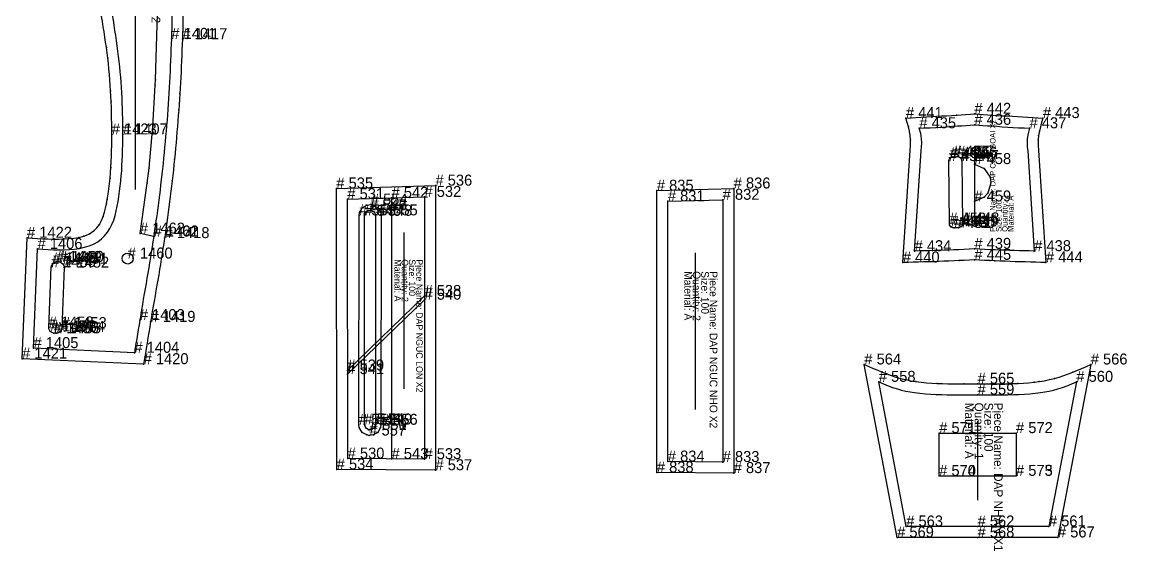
# Model space of a CAD drawing. Header units: metres. Extents: x 0 to 14781, y -73 to 3955.
# Drawn here: x 423 to 1430, y 1429 to 1910 of the extents above; entities that cross this region are included whole.
import ezdxf

# ---------------------------------------------------------------- set-up
doc = ezdxf.new("R2010")
doc.units = ezdxf.units.M

# ---------------------------------------------------------------- blocks, each defined once
blk = doc.blocks.new('14')
at = {"layer": '1'}
blk.add_lwpolyline([(1225.7, 1691.5), (1232.4, 1793.6), (1232.7, 1798.4), (1232.8, 1803.2), (1232.4, 1807.2), (1231.7, 1811.1), (1230.8, 1815.1), (1229.7, 1819), (1228.5, 1823), (1233.2, 1823.2), (1237.8, 1823.5), (1242.4, 1823.8), (1247.1, 1824), (1251.7, 1824.3), (1256.3, 1824.6), (1261, 1824.9), (1265.6, 1825.1), (1270.2, 1825.4), (1274.9, 1825.8), (1278.9, 1826), (1282.9, 1826.3), (1286.9, 1826.6), (1290.9, 1826.9), (1294.9, 1826.6), (1298.9, 1826.3), (1303, 1826), (1307, 1825.8), (1311.6, 1825.4), (1316.2, 1825.1), (1320.9, 1824.9), (1325.5, 1824.6), (1330.1, 1824.3), (1334.8, 1824), (1339.4, 1823.8), (1344, 1823.5), (1348.7, 1823.2), (1353.3, 1823), (1352.1, 1819), (1351, 1815.1), (1350.1, 1811.1), (1349.4, 1807.2), (1349.1, 1803.2), (1349.1, 1798.4), (1349.4, 1793.6), (1356.1, 1691.5), (1351.4, 1691.6), (1346.8, 1691.7), (1342.1, 1691.8), (1337.4, 1692), (1332.8, 1692.1), (1328.1, 1692.2), (1323.4, 1692.4), (1318.8, 1692.6), (1314.1, 1692.7), (1309.4, 1692.9), (1304.8, 1693.2), (1300.2, 1693.4), (1295.5, 1693.7), (1290.9, 1693.9), (1286.3, 1693.7), (1281.7, 1693.4), (1277.1, 1693.2), (1272.4, 1692.9), (1267.7, 1692.7), (1263.1, 1692.6), (1258.4, 1692.4), (1253.7, 1692.2), (1249.1, 1692.1), (1244.4, 1692), (1239.7, 1691.8), (1235.1, 1691.7), (1230.4, 1691.6)], close=True, dxfattribs=at)
at = {"layer": '14'}
blk.add_lwpolyline([(1236.4, 1701.8), (1242.4, 1793.1), (1242.7, 1796.7), (1242.9, 1800.4), (1242.8, 1804), (1242, 1808.9), (1240.7, 1813.7), (1245.7, 1814), (1250.7, 1814.2), (1255.6, 1814.5), (1260.6, 1814.8), (1265.6, 1815.1), (1270.5, 1815.5), (1275.5, 1815.8), (1279.4, 1816), (1283.2, 1816.3), (1287.1, 1816.6), (1290.9, 1816.9), (1294.8, 1816.6), (1298.6, 1816.3), (1302.5, 1816), (1306.3, 1815.8), (1311.3, 1815.5), (1316.3, 1815.1), (1321.2, 1814.8), (1326.2, 1814.5), (1331.2, 1814.2), (1336.1, 1814), (1341.1, 1813.7), (1339.8, 1808.9), (1339, 1804), (1338.9, 1800.4), (1339.1, 1796.7), (1339.5, 1793.1), (1345.4, 1701.8), (1340.9, 1702), (1336.5, 1702.1), (1332, 1702.2), (1327.5, 1702.3), (1323.1, 1702.4), (1318.6, 1702.6), (1314.1, 1702.8), (1309.7, 1702.9), (1305.2, 1703.1), (1300.4, 1703.4), (1295.7, 1703.7), (1290.9, 1703.9), (1286.2, 1703.7), (1281.4, 1703.4), (1276.6, 1703.1), (1272.2, 1702.9), (1267.7, 1702.8), (1263.2, 1702.6), (1258.8, 1702.4), (1254.3, 1702.3), (1249.8, 1702.2), (1245.4, 1702.1), (1240.9, 1702)], close=True, dxfattribs=at)
at = {"layer": '2'}
for p in [(1228.5, 1823), (1290.9, 1826.9), (1353.3, 1823), (1240.7, 1813.7), (1290.9, 1816.9), (1341.1, 1813.7), (1267.5, 1783.8), (1268.6, 1786.5), (1271.3, 1787.8), (1275.3, 1788), (1278.2, 1786.9), (1279.5, 1784), (1290.9, 1781.1), (1290.9, 1747.1), (1268.1, 1726.9), (1269.3, 1724), (1272.3, 1722.9), (1276.3, 1723.1), (1279, 1724.3), (1280.1, 1727.1), (1236.4, 1701.8), (1290.9, 1703.9), (1345.4, 1701.8), (1225.7, 1691.5), (1290.9, 1693.9), (1356.1, 1691.5)]:
    blk.add_point(p, dxfattribs=at)
at = {"layer": '3'}
for p in [(1274.9, 1825.8), (1307, 1825.8), (1230.8, 1815.1), (1232.8, 1803.2), (1349.1, 1803.2), (1349.4, 1807.2), (1350.1, 1811.1), (1276.4, 1787.9), (1278.2, 1786.9), (1279.3, 1785.1), (1299.9, 1777.2), (1305.2, 1769.1), (1306, 1764.1), (1303.1, 1754.6), (1299.9, 1751.1), (1277.1, 1693.2), (1304.8, 1693.2), (1309.4, 1692.9)]:
    blk.add_point(p, dxfattribs=at)
at = {"layer": '4'}
for p in [(1290.9, 1826.9, 6), (1290.9, 1816.9, 6), (1290.9, 1703.9, 6), (1290.9, 1693.9, 6)]:
    blk.add_point(p, dxfattribs=at)
at = {"layer": '7'}
blk.add_line((1290.9, 1794.3), (1290.9, 1726.5), dxfattribs=at)
at = {"layer": '8'}
blk.add_lwpolyline([(1275.3, 1788), (1276.4, 1787.9), (1278.2, 1786.9), (1279.3, 1785.1), (1279.5, 1784), (1280.1, 1727.1), (1280, 1726.1), (1279, 1724.3), (1277.3, 1723.3), (1276.3, 1723.1), (1272.3, 1722.9), (1271.2, 1723), (1269.3, 1724), (1268.2, 1725.8), (1268.1, 1726.9), (1267.5, 1783.8), (1267.6, 1784.8), (1268.6, 1786.5), (1270.3, 1787.6), (1271.3, 1787.8)], close=True, dxfattribs=at)
blk.add_lwpolyline([(1290.9, 1781.1), (1299.9, 1777.2), (1305.2, 1769.1), (1306, 1764.1), (1303.1, 1754.6), (1299.9, 1751.1), (1290.9, 1747.1)], dxfattribs=at)
at = {"layer": '1'}
for s, p in [('Piece Name: DAP CO NGOAI X2', (1310.1, 1719.4)), ('Size: 100', (1315.6, 1719.4)), ('Quantity: 2', (1321.1, 1719.4)), ('Material: A', (1326.6, 1719.4))]:
    blk.add_text(s, height=5, rotation=90, dxfattribs=at).set_placement(p)
at = {"layer": '2'}
for s, p in [('# 441', (1228.5, 1823)), ('# 442', (1290.9, 1826.9)), ('# 443', (1353.3, 1823)), ('# 435', (1240.7, 1813.7)), ('# 436', (1290.9, 1816.9)), ('# 437', (1341.1, 1813.7)), ('# 454', (1267.5, 1783.8)), ('# 455', (1268.6, 1786.5)), ('# 456', (1271.3, 1787.8)), ('# 457', (1275.3, 1788)), ('# 446', (1278.2, 1786.9)), ('# 447', (1279.5, 1784)), ('# 458', (1290.9, 1781.1)), ('# 459', (1290.9, 1747.1)), ('# 453', (1268.1, 1726.9)), ('# 452', (1269.3, 1724)), ('# 451', (1272.3, 1722.9)), ('# 450', (1276.3, 1723.1)), ('# 449', (1279, 1724.3)), ('# 448', (1280.1, 1727.1)), ('# 434', (1236.4, 1701.8)), ('# 439', (1290.9, 1703.9)), ('# 438', (1345.4, 1701.8)), ('# 440', (1225.7, 1691.5)), ('# 445', (1290.9, 1693.9)), ('# 444', (1356.1, 1691.5))]:
    blk.add_text(s, height=10, dxfattribs=at).set_placement(p)
blk = doc.blocks.new('20')
at = {"layer": '1'}
blk.add_lwpolyline([(709.9, 1503), (709.6, 1758.9), (799.9, 1761.5), (799.9, 1502.3)], close=True, dxfattribs=at)
at = {"layer": '14'}
for points in [[(719.9, 1512.9), (719.6, 1749.2), (789.9, 1751.2), (789.9, 1512.4)], [(730.2, 1543.7), (730.3, 1734.4), (730.7, 1737), (733.1, 1741.2), (737.4, 1743.7), (741, 1744.2), (743.3, 1743.7), (747.5, 1741.2), (750, 1737), (750.3, 1734.4), (750.2, 1543.7), (749.9, 1541.1), (747.4, 1536.8), (743.1, 1534.4), (739.6, 1533.9), (737.3, 1534.4), (733, 1536.8), (730.5, 1541.1)], [(735.2, 1544), (735.3, 1734), (735.5, 1735.3), (736.8, 1737.6), (739, 1738.9), (740.3, 1739), (740.3, 1739), (741.6, 1738.9), (743.9, 1737.6), (745.1, 1735.3), (745.3, 1734), (745.2, 1544), (745, 1542.7), (743.7, 1540.5), (741.5, 1539.2), (740.2, 1539), (740.2, 1539), (738.9, 1539.2), (736.7, 1540.5), (735.4, 1542.7)]]:
    blk.add_lwpolyline(points, close=True, dxfattribs=at)
at = {"layer": '2'}
for p in [(799.9, 1761.5), (709.6, 1758.9), (719.6, 1749.2), (741, 1744.2), (759.9, 1750.4), (789.9, 1751.2), (730.3, 1734.4), (735.3, 1734), (740.3, 1739), (740.3, 1739), (745.3, 1734), (750.3, 1734.4), (789.9, 1661), (789.9, 1657.6), (719.6, 1593.1), (719.6, 1589.8), (730.2, 1543.7), (735.2, 1544), (745.2, 1544), (750.2, 1543.7), (739.6, 1533.9), (740.2, 1539), (740.2, 1539), (719.9, 1512.9), (759.9, 1512.6), (789.9, 1512.4), (709.9, 1503), (799.9, 1502.3)]:
    blk.add_point(p, dxfattribs=at)
at = {"layer": '3'}
for p in [(737.4, 1743.7), (743.3, 1743.7), (730.7, 1737), (733.1, 1741.2), (735.5, 1735.3), (736.8, 1737.6), (739, 1738.9), (741.6, 1738.9), (743.9, 1737.6), (745.1, 1735.3), (747.5, 1741.2), (750, 1737), (730.5, 1541.1), (735.4, 1542.7), (736.7, 1540.5), (743.7, 1540.5), (745, 1542.7), (749.9, 1541.1), (733, 1536.8), (737.3, 1534.4), (738.9, 1539.2), (741.5, 1539.2), (743.1, 1534.4), (747.4, 1536.8)]:
    blk.add_point(p, dxfattribs=at)
at = {"layer": '7'}
blk.add_line((771.1, 1718.9), (771.1, 1576.3), dxfattribs=at)
at = {"layer": '8'}
for p, q in [((759.9, 1750.4), (759.9, 1512.6)), ((789.9, 1661), (719.6, 1593.1)), ((789.9, 1657.6), (719.6, 1589.8))]:
    blk.add_line(p, q, dxfattribs=at)
at = {"layer": '1'}
for s, p in [('Material: A', (762.5, 1694.4)), ('Quantity: 2', (769.1, 1694.4)), ('Size: 100', (775.7, 1694.4)), ('Piece Name: DAP NGUC LON X2', (782.3, 1694.4))]:
    blk.add_text(s, height=6, rotation=270, dxfattribs=at).set_placement(p)
at = {"layer": '2'}
for s, p in [('# 536', (799.9, 1761.5)), ('# 535', (709.6, 1758.9)), ('# 531', (719.6, 1749.2)), ('# 554', (741, 1744.2)), ('# 542', (759.9, 1750.4)), ('# 532', (789.9, 1751.2)), ('# 553', (730.3, 1734.4)), ('# 545', (735.3, 1734)), ('# 546', (740.3, 1739)), ('# 547', (740.3, 1739)), ('# 548', (745.3, 1734)), ('# 555', (750.3, 1734.4)), ('# 538', (789.9, 1661)), ('# 540', (789.9, 1657.6)), ('# 539', (719.6, 1593.1)), ('# 541', (719.6, 1589.8)), ('# 552', (730.2, 1543.7)), ('# 544', (735.2, 1544)), ('# 549', (745.2, 1544)), ('# 556', (750.2, 1543.7)), ('# 557', (739.6, 1533.9)), ('# 550', (740.2, 1539)), ('# 551', (740.2, 1539)), ('# 530', (719.9, 1512.9)), ('# 543', (759.9, 1512.6)), ('# 533', (789.9, 1512.4)), ('# 534', (709.9, 1503)), ('# 537', (799.9, 1502.3))]:
    blk.add_text(s, height=10, dxfattribs=at).set_placement(p)
blk = doc.blocks.new('21')
at = {"layer": '1'}
blk.add_lwpolyline([(1190.6, 1598.6), (1194.6, 1596.8), (1198.7, 1595), (1202.8, 1593.3), (1206.9, 1591.6), (1211, 1590), (1215.1, 1588.5), (1219.3, 1587.1), (1223.5, 1585.9), (1228.2, 1584.8), (1232.8, 1583.8), (1237.6, 1583), (1242.4, 1582.4), (1247.2, 1581.9), (1252.1, 1581.6), (1256.9, 1581.3), (1261.8, 1581.2), (1266.7, 1581.1), (1271.5, 1581.1), (1276.4, 1581.1), (1281.3, 1581.1), (1285.4, 1581.1), (1289.6, 1581.1), (1293.8, 1581.1), (1297.9, 1581.1), (1302.1, 1581.1), (1306.3, 1581.1), (1311.1, 1581.1), (1316, 1581.1), (1320.9, 1581.1), (1325.7, 1581.2), (1330.6, 1581.3), (1335.5, 1581.6), (1340.3, 1581.9), (1345.2, 1582.4), (1350, 1583), (1354.7, 1583.8), (1359.4, 1584.8), (1364, 1585.9), (1368.2, 1587.1), (1372.4, 1588.5), (1376.6, 1590), (1380.7, 1591.6), (1384.8, 1593.3), (1388.8, 1595), (1392.9, 1596.8), (1396.9, 1598.6), (1367, 1441.1), (1293.8, 1441.1), (1220.5, 1441.1)], close=True, dxfattribs=at)
at = {"layer": '14'}
blk.add_lwpolyline([(1203.8, 1582.8), (1208, 1581), (1212.2, 1579.3), (1216.4, 1577.7), (1220.7, 1576.3), (1224.6, 1575.2), (1228.4, 1574.4), (1232.4, 1573.6), (1236.3, 1573.1), (1241.3, 1572.4), (1246.2, 1572), (1251.2, 1571.6), (1256.2, 1571.4), (1261.1, 1571.2), (1266.1, 1571.1), (1271.1, 1571.1), (1276.1, 1571.1), (1281.1, 1571.1), (1285.3, 1571.1), (1289.5, 1571.1), (1293.8, 1571.1), (1298, 1571.1), (1302.2, 1571.1), (1306.5, 1571.1), (1311.5, 1571.1), (1316.4, 1571.1), (1321.4, 1571.1), (1326.4, 1571.2), (1331.4, 1571.4), (1336.4, 1571.6), (1341.3, 1572), (1346.3, 1572.4), (1351.2, 1573.1), (1355.2, 1573.6), (1359.1, 1574.4), (1363, 1575.2), (1366.8, 1576.3), (1371.1, 1577.7), (1375.4, 1579.3), (1379.6, 1581), (1383.8, 1582.8), (1358.8, 1451.1), (1293.8, 1451.1), (1228.8, 1451.1)], close=True, dxfattribs=at)
at = {"layer": '2'}
for p in [(1190.6, 1598.6), (1396.9, 1598.6), (1203.8, 1582.8), (1293.8, 1581.1), (1383.8, 1582.8), (1293.8, 1571.1), (1258.8, 1536.1), (1328.8, 1536.1), (1258.8, 1497.1), (1258.8, 1497.1), (1328.8, 1497.2), (1328.8, 1497.2), (1228.8, 1451.1), (1293.8, 1451.1), (1358.8, 1451.1), (1220.5, 1441.1), (1293.8, 1441.1), (1367, 1441.1)]:
    blk.add_point(p, dxfattribs=at)
at = {"layer": '3'}
for p in [(1380.7, 1591.6), (1211, 1590), (1223.5, 1585.9), (1237.6, 1583), (1256.9, 1581.3), (1281.3, 1581.1), (1306.3, 1581.1), (1330.6, 1581.3), (1345.2, 1582.4), (1350, 1583), (1364, 1585.9)]:
    blk.add_point(p, dxfattribs=at)
at = {"layer": '4'}
for p in [(1293.8, 1581.1, 7), (1293.8, 1571.1, 7), (1293.8, 1451.1, 7), (1293.8, 1441.1, 7)]:
    blk.add_point(p, dxfattribs=at)
at = {"layer": '7'}
blk.add_line((1293.8, 1547.1), (1293.8, 1475.1), dxfattribs=at)
at = {"layer": '8'}
blk.add_line((1258.8, 1497.1), (1328.8, 1497.2), dxfattribs=at)
blk.add_lwpolyline([(1258.8, 1497.1), (1258.8, 1536.1), (1328.8, 1536.1), (1328.8, 1497.2)], dxfattribs=at)
at = {"layer": '1'}
for s, p in [('Material: A', (1282.3, 1563.9)), ('Quantity: 1', (1291.1, 1563.9)), ('Size: 100', (1299.9, 1563.9)), ('Piece Name: DAP NHAN X1', (1308.7, 1563.9))]:
    blk.add_text(s, height=8, rotation=270, dxfattribs=at).set_placement(p)
at = {"layer": '2'}
for s, p in [('# 564', (1190.6, 1598.6)), ('# 566', (1396.9, 1598.6)), ('# 558', (1203.8, 1582.8)), ('# 565', (1293.8, 1581.1)), ('# 560', (1383.8, 1582.8)), ('# 559', (1293.8, 1571.1)), ('# 571', (1258.8, 1536.1)), ('# 572', (1328.8, 1536.1)), ('# 570', (1258.8, 1497.1)), ('# 574', (1258.8, 1497.1)), ('# 573', (1328.8, 1497.2)), ('# 575', (1328.8, 1497.2)), ('# 563', (1228.8, 1451.1)), ('# 562', (1293.8, 1451.1)), ('# 561', (1358.8, 1451.1)), ('# 569', (1220.5, 1441.1)), ('# 568', (1293.8, 1441.1)), ('# 567', (1367, 1441.1))]:
    blk.add_text(s, height=10, dxfattribs=at).set_placement(p)
blk = doc.blocks.new('30')
at = {"layer": '1'}
blk.add_lwpolyline([(1001.6, 1756.9), (1071.6, 1758.9), (1071.6, 1499.7), (1001.6, 1500.3)], close=True, dxfattribs=at)
at = {"layer": '14'}
blk.add_lwpolyline([(1011.6, 1747.2), (1061.6, 1748.6), (1061.6, 1509.8), (1011.6, 1510.2)], close=True, dxfattribs=at)
at = {"layer": '2'}
for p in [(1001.6, 1756.9), (1071.6, 1758.9), (1011.6, 1747.2), (1061.6, 1748.6), (1011.6, 1510.2), (1001.6, 1500.3), (1061.6, 1509.8), (1071.6, 1499.7)]:
    blk.add_point(p, dxfattribs=at)
at = {"layer": '7'}
blk.add_line((1036.6, 1700.3), (1036.6, 1557.6), dxfattribs=at)
at = {"layer": '1'}
for s, p in [('Material: A', (1026.6, 1683.6)), ('Quantity: 2', (1034.3, 1683.6)), ('Size: 100', (1042, 1683.6)), ('Piece Name: DAP NGUC NHO X2', (1049.7, 1683.6))]:
    blk.add_text(s, height=7, rotation=270, dxfattribs=at).set_placement(p)
at = {"layer": '2'}
for s, p in [('# 835', (1001.6, 1756.9)), ('# 836', (1071.6, 1758.9)), ('# 831', (1011.6, 1747.2)), ('# 832', (1061.6, 1748.6)), ('# 834', (1011.6, 1510.2)), ('# 833', (1061.6, 1509.8)), ('# 838', (1001.6, 1500.3)), ('# 837', (1071.6, 1499.7))]:
    blk.add_text(s, height=10, dxfattribs=at).set_placement(p)
blk = doc.blocks.new('60')
at = {"layer": '1'}
blk.add_lwpolyline([(570.5, 2002.7), (570.5, 1997.8), (570.5, 1992.9), (570.5, 1988), (570.5, 1983.1), (570.5, 1978.2), (570.5, 1973.3), (570.5, 1968.4), (570.4, 1963.5), (570.4, 1958.6), (570.4, 1953.7), (570.3, 1948.8), (570.3, 1943.9), (570.2, 1939), (570.2, 1934.1), (570.1, 1929.1), (570, 1924.2), (569.9, 1919.3), (569.8, 1914.4), (569.7, 1909.5), (569.6, 1904.6), (569.4, 1899.7), (569.3, 1894.8), (569.1, 1889.9), (568.9, 1884.9), (568.7, 1879.9), (568.5, 1874.9), (568.3, 1870), (568.1, 1865), (567.8, 1860), (567.5, 1855.1), (567.3, 1850.1), (567, 1845.1), (566.6, 1840.2), (566.3, 1835.2), (566, 1830.2), (565.6, 1825.3), (565.2, 1820.3), (564.8, 1815.3), (564.4, 1810.4), (564, 1805.4), (563.6, 1800.5), (563.1, 1795.5), (562.6, 1790.6), (562.1, 1785.6), (561.6, 1780.7), (561.1, 1775.7), (560.6, 1770.8), (560, 1765.8), (559.5, 1761.1), (558.9, 1756.3), (558.3, 1751.6), (557.7, 1746.8), (557.1, 1742.1), (556.5, 1737.3), (555.8, 1732.6), (555.2, 1727.9), (554.5, 1723.1), (553.8, 1718.4), (553.1, 1713.7), (552.3, 1708.9), (551.6, 1704.1), (550.8, 1699.3), (550, 1694.6), (549.3, 1689.8), (548.5, 1685), (547.7, 1680.3), (546.8, 1675.5), (546, 1670.7), (545.2, 1666), (544.4, 1661.2), (543.6, 1656.4), (542.8, 1651.7), (541.9, 1646.9), (541.1, 1642.1), (540.3, 1637.4), (539.5, 1632.6), (538.7, 1627.8), (537.9, 1622.9), (537.1, 1618.1), (536.4, 1613.3), (535.6, 1608.5), (534.8, 1603.7), (534, 1598.9), (423.3, 1603.9), (427.8, 1714), (432.5, 1713.7), (437.3, 1713.3), (442, 1713.1), (446.8, 1712.9), (451.6, 1712.8), (456.3, 1712.8), (461.1, 1712.9), (465.8, 1713.2), (470.4, 1713.7), (475, 1714.4), (479.5, 1715.6), (482.1, 1716.5), (484.7, 1717.7), (486.9, 1719), (488.9, 1720.5), (491.5, 1723.2), (493.7, 1726.2), (495.6, 1729.7), (497.2, 1733.4), (498.4, 1737.2), (499.4, 1741), (500.2, 1744.9), (500.9, 1748.8), (501.7, 1753.7), (502.3, 1758.5), (502.9, 1763.4), (503.4, 1768.3), (503.8, 1773.2), (504.1, 1778.1), (504.4, 1783.1), (504.6, 1788.1), (504.8, 1793.1), (504.9, 1798.1), (504.9, 1803.1), (505, 1808.1), (505, 1813), (504.9, 1818), (504.8, 1823), (504.7, 1828), (504.6, 1832.9), (504.4, 1837.9), (504.2, 1842.9), (503.9, 1847.9), (503.6, 1852.8), (503.2, 1857.8), (502.8, 1862.7), (502.4, 1867.7), (501.9, 1872.6), (501.3, 1877.5), (500.7, 1882.5), (500.1, 1887.4), (499.4, 1892.1), (498.7, 1896.8), (498, 1901.5), (497.2, 1906.2), (496.5, 1910.9), (495.7, 1915.6), (494.9, 1920.3), (494.1, 1925), (493.3, 1929.7), (492.5, 1934.5), (491.7, 1939.3), (491, 1944.1), (490.3, 1948.9), (489.7, 1953.7), (489.1, 1958.5), (488.6, 1963.3), (488.2, 1968.1), (487.8, 1972.9), (487.5, 1977.9), (487.3, 1982.8), (487.1, 1987.8), (487, 1992.8), (486.9, 1997.7), (486.8, 2002.7), (486.9, 2007.7), (487, 2012.7), (487.1, 2017.6), (487.3, 2022.6), (487.5, 2027.5), (487.8, 2032.5), (488.2, 2037.3), (488.6, 2042.1), (489.1, 2047), (489.7, 2051.8), (490.3, 2056.6), (491, 2061.4), (491.7, 2066.2), (492.5, 2070.9), (493.3, 2075.7), (494.1, 2080.4), (494.9, 2085.1), (495.7, 2089.8), (496.5, 2094.5), (497.2, 2099.2), (498, 2103.9), (498.7, 2108.6), (499.4, 2113.3), (500.1, 2118), (500.7, 2123), (501.3, 2127.9), (501.9, 2132.8), (502.4, 2137.8), (502.8, 2142.7), (503.2, 2147.7), (503.6, 2152.6), (503.9, 2157.6), (504.2, 2162.5), (504.4, 2167.5), (504.6, 2172.5), (504.7, 2177.5), (504.8, 2182.4), (504.9, 2187.4), (505, 2192.4), (505, 2197.4), (504.9, 2202.4), (504.9, 2207.4), (504.8, 2212.4), (504.6, 2217.4), (504.4, 2222.3), (504.1, 2227.3), (503.8, 2232.2), (503.4, 2237.1), (502.9, 2242), (502.3, 2246.9), (501.7, 2251.8), (500.9, 2256.6), (500.2, 2260.6), (499.4, 2264.4), (498.4, 2268.3), (497.2, 2272), (495.6, 2275.7), (493.7, 2279.2), (491.5, 2282.2), (488.9, 2284.9), (486.9, 2286.4), (484.7, 2287.7), (482.1, 2288.9), (479.4, 2289.8), (475, 2291), (470.4, 2291.7), (465.8, 2292.2), (461.1, 2292.5), (456.3, 2292.7), (451.5, 2292.7), (446.8, 2292.6), (442, 2292.4), (437.3, 2292.1), (432.5, 2291.8), (427.8, 2291.4), (423.3, 2401.5), (534, 2406.5), (534.8, 2401.7), (535.6, 2396.9), (536.3, 2392.1), (537.1, 2387.3), (537.9, 2382.5), (538.7, 2377.7), (539.5, 2372.9), (540.3, 2368.1), (541.1, 2363.3), (541.9, 2358.5), (542.8, 2353.8), (543.6, 2349), (544.4, 2344.2), (545.2, 2339.5), (546, 2334.7), (546.8, 2329.9), (547.7, 2325.2), (548.5, 2320.4), (549.3, 2315.6), (550, 2310.9), (550.8, 2306.1), (551.6, 2301.3), (552.3, 2296.5), (553.1, 2291.8), (553.8, 2287), (554.5, 2282.3), (555.1, 2277.6), (555.8, 2272.8), (556.5, 2268.1), (557.1, 2263.3), (557.7, 2258.6), (558.3, 2253.9), (558.9, 2249.1), (559.5, 2244.4), (560, 2239.6), (560.6, 2234.7), (561.1, 2229.7), (561.6, 2224.8), (562.1, 2219.8), (562.6, 2214.9), (563.1, 2209.9), (563.6, 2205), (564, 2200), (564.4, 2195), (564.8, 2190.1), (565.2, 2185.1), (565.6, 2180.2), (566, 2175.2), (566.3, 2170.2), (566.6, 2165.3), (567, 2160.3), (567.3, 2155.3), (567.5, 2150.4), (567.8, 2145.4), (568.1, 2140.4), (568.3, 2135.5), (568.5, 2130.5), (568.7, 2125.5), (568.9, 2120.5), (569.1, 2115.6), (569.3, 2110.6), (569.4, 2105.7), (569.6, 2100.8), (569.7, 2095.9), (569.8, 2091), (569.9, 2086.1), (570, 2081.2), (570.1, 2076.3), (570.2, 2071.4), (570.2, 2066.5), (570.3, 2061.6), (570.3, 2056.7), (570.4, 2051.8), (570.4, 2046.9), (570.4, 2042), (570.5, 2037), (570.5, 2032.1), (570.5, 2027.2), (570.5, 2022.3), (570.5, 2017.4), (570.5, 2012.5), (570.5, 2007.6)], close=True, dxfattribs=at)
at = {"layer": '14'}
blk.add_lwpolyline([(560.5, 2002.7), (560.5, 1997.8), (560.5, 1992.9), (560.5, 1988), (560.5, 1983.2), (560.5, 1978.3), (560.5, 1973.4), (560.5, 1968.5), (560.4, 1963.6), (560.4, 1958.7), (560.4, 1953.8), (560.3, 1948.9), (560.3, 1944), (560.2, 1939.1), (560.2, 1934.3), (560.1, 1929.4), (560, 1924.5), (559.9, 1919.6), (559.8, 1914.7), (559.7, 1909.8), (559.6, 1904.9), (559.4, 1900), (559.3, 1895.1), (559.1, 1890.2), (558.9, 1885.3), (558.7, 1880.3), (558.5, 1875.4), (558.3, 1870.4), (558.1, 1865.5), (557.8, 1860.6), (557.6, 1855.6), (557.3, 1850.7), (557, 1845.8), (556.7, 1840.8), (556.3, 1835.9), (556, 1830.9), (555.6, 1826), (555.3, 1821.1), (554.9, 1816.2), (554.5, 1811.2), (554, 1806.3), (553.6, 1801.4), (553.1, 1796.5), (552.7, 1791.5), (552.2, 1786.6), (551.7, 1781.7), (551.2, 1776.8), (550.6, 1771.9), (550.1, 1766.9), (549.5, 1762.2), (549, 1757.5), (548.4, 1752.8), (547.8, 1748.1), (547.2, 1743.4), (546.5, 1738.7), (545.9, 1734), (545.2, 1729.3), (544.6, 1724.6), (543.9, 1719.9), (543.2, 1715.2), (542.4, 1710.4), (541.7, 1705.6), (540.9, 1700.9), (540.2, 1696.1), (539.4, 1691.3), (538.6, 1686.6), (537.8, 1681.8), (537, 1677.1), (536.2, 1672.3), (535.3, 1667.5), (534.5, 1662.8), (533.7, 1658), (532.9, 1653.3), (532.1, 1648.5), (531.3, 1643.7), (530.5, 1639), (529.8, 1634.8), (529.1, 1630.5), (528.4, 1626.3), (527.7, 1622), (527, 1617.8), (526.3, 1613.6), (525.6, 1609.3), (433.7, 1613.5), (437.4, 1703.8), (442.2, 1703.5), (447, 1703.2), (451.8, 1702.9), (456.7, 1702.9), (461.6, 1702.9), (466.6, 1703.2), (471.1, 1703.6), (475.6, 1704.3), (480, 1705.3), (484.3, 1706.6), (488.4, 1708.3), (492.2, 1710.4), (495.7, 1713), (498.5, 1715.9), (501, 1719), (503.2, 1722.5), (505.1, 1726.2), (506.7, 1730), (508, 1734.2), (509.1, 1738.5), (510, 1742.7), (510.8, 1747.1), (511.5, 1751.7), (512.1, 1756.3), (512.7, 1761), (513.2, 1765.7), (513.6, 1770.4), (514, 1775.1), (514.2, 1779.8), (514.5, 1784.5), (514.7, 1789.2), (514.8, 1793.9), (514.9, 1798.6), (514.9, 1803.3), (515, 1808.1), (515, 1812.8), (514.9, 1817.6), (514.9, 1822.3), (514.8, 1827.1), (514.6, 1831.9), (514.5, 1836.6), (514.3, 1841.4), (514, 1846.1), (513.7, 1850.8), (513.4, 1855.6), (513.1, 1860.3), (512.7, 1865.1), (512.2, 1869.8), (511.7, 1874.5), (511.2, 1879.2), (510.6, 1883.9), (510, 1888.7), (509.4, 1893.4), (508.7, 1898.1), (507.9, 1902.8), (507.1, 1907.6), (506.4, 1912.3), (505.6, 1917), (504.8, 1921.7), (504, 1926.4), (503.2, 1931.1), (502.4, 1935.8), (501.7, 1940.6), (501, 1945.3), (500.3, 1950), (499.7, 1954.7), (499.1, 1959.5), (498.6, 1964.2), (498.1, 1969), (497.8, 1973.7), (497.5, 1978.5), (497.3, 1983.4), (497.1, 1988.2), (497, 1993), (496.9, 1997.9), (496.9, 2002.7), (496.9, 2007.6), (497, 2012.4), (497.1, 2017.2), (497.3, 2022.1), (497.5, 2026.9), (497.8, 2031.7), (498.1, 2036.5), (498.6, 2041.2), (499.1, 2046), (499.7, 2050.7), (500.3, 2055.4), (501, 2060.1), (501.7, 2064.9), (502.4, 2069.6), (503.2, 2074.3), (504, 2079), (504.8, 2083.7), (505.6, 2088.4), (506.4, 2093.2), (507.1, 2097.9), (507.9, 2102.6), (508.7, 2107.3), (509.4, 2112), (510, 2116.8), (510.6, 2121.5), (511.2, 2126.2), (511.7, 2130.9), (512.2, 2135.6), (512.7, 2140.4), (513.1, 2145.1), (513.4, 2149.8), (513.7, 2154.6), (514, 2159.3), (514.3, 2164.1), (514.5, 2168.8), (514.6, 2173.6), (514.8, 2178.3), (514.9, 2183.1), (514.9, 2187.8), (515, 2192.6), (515, 2197.4), (514.9, 2202.1), (514.9, 2206.8), (514.8, 2211.5), (514.7, 2216.2), (514.5, 2221), (514.2, 2225.7), (513.9, 2230.4), (513.6, 2235.1), (513.2, 2239.7), (512.7, 2244.4), (512.1, 2249.1), (511.5, 2253.7), (510.8, 2258.4), (510, 2262.7), (509.1, 2267), (508, 2271.2), (506.7, 2275.4), (505.1, 2279.2), (503.2, 2282.9), (501, 2286.4), (498.5, 2289.6), (495.7, 2292.4), (492.2, 2295), (488.4, 2297.1), (484.3, 2298.8), (480, 2300.1), (475.6, 2301.1), (471.1, 2301.8), (466.6, 2302.2), (461.6, 2302.5), (456.7, 2302.6), (451.8, 2302.5), (447, 2302.3), (442.2, 2302), (437.4, 2301.6), (433.7, 2391.9), (525.6, 2396.1), (526.3, 2391.9), (527, 2387.6), (527.7, 2383.4), (528.3, 2379.2), (529, 2374.9), (529.7, 2370.7), (530.5, 2366.4), (531.3, 2361.7), (532.1, 2356.9), (532.9, 2352.2), (533.7, 2347.4), (534.5, 2342.6), (535.3, 2337.9), (536.1, 2333.1), (537, 2328.4), (537.8, 2323.6), (538.6, 2318.9), (539.4, 2314.1), (540.2, 2309.3), (540.9, 2304.6), (541.7, 2299.8), (542.4, 2295), (543.2, 2290.3), (543.9, 2285.6), (544.6, 2280.9), (545.2, 2276.2), (545.9, 2271.5), (546.5, 2266.8), (547.2, 2262.1), (547.8, 2257.3), (548.4, 2252.6), (549, 2247.9), (549.5, 2243.2), (550.1, 2238.5), (550.6, 2233.6), (551.2, 2228.7), (551.7, 2223.7), (552.2, 2218.8), (552.7, 2213.9), (553.1, 2209), (553.6, 2204.1), (554, 2199.1), (554.5, 2194.2), (554.9, 2189.3), (555.3, 2184.3), (555.6, 2179.4), (556, 2174.5), (556.3, 2169.5), (556.7, 2164.6), (557, 2159.7), (557.3, 2154.7), (557.6, 2149.8), (557.8, 2144.9), (558.1, 2139.9), (558.3, 2135), (558.5, 2130), (558.7, 2125.1), (558.9, 2120.2), (559.1, 2115.2), (559.3, 2110.3), (559.4, 2105.4), (559.6, 2100.5), (559.7, 2095.6), (559.8, 2090.7), (559.9, 2085.8), (560, 2081), (560.1, 2076.1), (560.2, 2071.2), (560.2, 2066.3), (560.3, 2061.4), (560.3, 2056.5), (560.4, 2051.6), (560.4, 2046.7), (560.4, 2041.8), (560.5, 2036.9), (560.5, 2032.1), (560.5, 2027.2), (560.5, 2022.3), (560.5, 2017.4), (560.5, 2012.5), (560.5, 2007.6)], close=True, dxfattribs=at)
at = {"layer": '2'}
for p in [(534, 2406.5), (423.3, 2401.5), (525.6, 2396.1), (433.7, 2391.9), (448.8, 2376.7), (452.3, 2378.3), (454.3, 2378.4), (457.9, 2377.1), (447.5, 2373.1), (459.5, 2373.6), (530.5, 2366.4), (540.3, 2368.1), (449.7, 2318.2), (460.4, 2315.1), (461.7, 2318.7), (451.4, 2314.7), (454.9, 2313.4), (456.9, 2313.5), (437.4, 2301.6), (427.8, 2291.4), (530.7, 2287.6), (543.2, 2290.3), (543.2, 2290.3), (553.1, 2291.8), (505, 2197.4), (515, 2197.4), (559.3, 2110.3), (569.3, 2110.6), (486.8, 2002.7), (496.9, 2002.7), (547.7, 2002.7), (547.7, 2002.7), (560.5, 2002.7), (570.5, 2002.7), (559.3, 1895.1), (569.3, 1894.8), (505, 1808.1), (515, 1808.1), (427.8, 1714), (530.7, 1717.8), (543.2, 1715.2), (543.2, 1715.1), (553.1, 1713.7), (437.4, 1703.8), (454.9, 1692), (456.9, 1692), (449.7, 1687.2), (451.4, 1690.7), (460.4, 1690.3), (461.7, 1686.8), (447.5, 1632.3), (459.5, 1631.8), (530.5, 1639), (540.3, 1637.4), (448.8, 1628.7), (452.3, 1627.1), (454.3, 1627), (457.9, 1628.3), (433.7, 1613.5), (423.3, 1603.9), (525.6, 1609.3), (534, 1598.9)]:
    blk.add_point(p, dxfattribs=at)
at = {"layer": '3'}
for p in [(540.3, 2368.1), (450, 2316.9), (451.4, 2314.7), (453.6, 2313.5), (552.3, 2296.5), (446.8, 2292.6), (465.8, 2292.2), (479.4, 2289.8), (484.7, 2287.7), (488.9, 2284.9), (553.1, 2291.8), (493.7, 2279.2), (497.2, 2272), (498.4, 2268.3), (500.9, 2256.6), (502.3, 2246.9), (558.9, 2249.1), (537.2, 2241.8), (560, 2239.6), (504.1, 2227.3), (538.9, 2228.1), (504.4, 2222.3), (505, 2197.4), (564.4, 2195), (504.9, 2187.4), (542.3, 2190.3), (566, 2175.2), (503.9, 2157.6), (503.2, 2147.7), (544.5, 2152.3), (544.7, 2147.6), (568.5, 2130.5), (500.1, 2118), (499.4, 2113.3), (569.3, 2110.6), (546.6, 2087.6), (493.3, 2075.7), (490.3, 2056.6), (570.4, 2051.8), (487.5, 2027.5), (487.8, 2032.5), (487.8, 1972.9), (489.1, 1958.5), (493.3, 1929.7), (570.1, 1929.1), (546.6, 1917.8), (569.3, 1894.8), (500.1, 1887.4), (501.3, 1877.5), (544.5, 1853.1), (544.7, 1857.9), (503.9, 1847.9), (567, 1845.1), (504.4, 1837.9), (566, 1830.2), (542.3, 1815.2), (505, 1808.1), (562.1, 1785.6), (504.1, 1778.1), (538.9, 1777.4), (503.4, 1768.3), (537.2, 1763.6), (560, 1765.8), (500.2, 1744.9), (500.9, 1748.8), (497.2, 1733.4), (493.7, 1726.2), (554.5, 1723.1), (451.6, 1712.8), (461.1, 1712.9), (465.8, 1713.2), (475, 1714.4), (479.5, 1715.6), (484.7, 1717.7), (488.9, 1720.5), (553.1, 1713.7), (453.6, 1691.9), (450, 1688.5), (451.4, 1690.7), (540.3, 1637.4)]:
    blk.add_point(p, dxfattribs=at)
at = {"layer": '4'}
for p in [(530.5, 2366.4, 7), (540.3, 2368.1, 7), (543.2, 2290.3, 7), (553.1, 2291.8, 7), (559.3, 2110.3, 7), (569.3, 2110.6, 7), (486.8, 2002.7, 7), (486.8, 2002.7, 7), (496.9, 2002.7, 7), (496.9, 2002.7, 7), (560.5, 2002.7, 7), (570.5, 2002.7, 7), (559.3, 1895.1, 7), (569.3, 1894.8, 7), (543.2, 1715.2, 7), (553.1, 1713.7, 7), (530.5, 1639, 7), (540.3, 1637.4, 7)]:
    blk.add_point(p, dxfattribs=at)
at = {"layer": '7'}
blk.add_line((526.2, 2228.6), (526.2, 1758.1), dxfattribs=at)
at = {"layer": '8'}
for points in [[(454.9, 2313.4), (453.6, 2313.5), (451.4, 2314.7), (450, 2316.9), (449.7, 2318.2), (447.5, 2373.1), (447.6, 2374.4), (448.8, 2376.7), (451, 2378.1), (452.3, 2378.3), (454.3, 2378.4), (455.6, 2378.3), (457.9, 2377.1), (459.3, 2374.9), (459.5, 2373.6), (461.7, 2318.7), (461.6, 2317.4), (460.4, 2315.1), (458.2, 2313.7), (456.9, 2313.5)], [(449.7, 1687.2), (450, 1688.5), (451.4, 1690.7), (453.6, 1691.9), (454.9, 1692), (456.9, 1692), (458.2, 1691.7), (460.4, 1690.3), (461.6, 1688.1), (461.7, 1686.8), (459.5, 1631.8), (459.3, 1630.5), (457.9, 1628.3), (455.6, 1627.1), (454.3, 1627), (452.3, 1627.1), (451, 1627.3), (448.8, 1628.7), (447.6, 1631), (447.5, 1632.3)]]:
    blk.add_lwpolyline(points, close=True, dxfattribs=at)
for points in [[(543.2, 2290.3), (530.7, 2287.6), (537.2, 2241.8), (538.9, 2228.1), (542.3, 2190.3), (544.5, 2152.3), (544.7, 2147.6), (546.6, 2087.6), (547.7, 2002.7)], [(543.2, 1715.1), (530.7, 1717.8), (537.2, 1763.6), (538.9, 1777.4), (542.3, 1815.2), (544.5, 1853.1), (544.7, 1857.9), (546.6, 1917.8), (547.7, 2002.7)]]:
    blk.add_lwpolyline(points, dxfattribs=at)
for centre in [(519.5, 2310.3), (519.5, 1695.1)]:
    blk.add_circle(centre, 5, dxfattribs=at)
at = {"layer": '1'}
for s, p in [('Material: A', (514.8, 2046.1)), ('Quantity: 2', (523.6, 2046.1)), ('Size: 100', (532.4, 2046.1)), ('Piece Name: VANH NON X2', (541.2, 2046.1))]:
    blk.add_text(s, height=8, rotation=270, dxfattribs=at).set_placement(p)
at = {"layer": '2'}
for s, p in [('# 1428', (534, 2406.5)), ('# 1427', (423.3, 2401.5)), ('# 1412', (525.6, 2396.1)), ('# 1411', (433.7, 2391.9)), ('# 1435', (448.8, 2376.7)), ('# 1436', (452.3, 2378.3)), ('# 1437', (454.3, 2378.4)), ('# 1438', (457.9, 2377.1)), ('# 1434', (447.5, 2373.1)), ('# 1439', (459.5, 2373.6)), ('# 1413', (530.5, 2366.4)), ('# 1429', (540.3, 2368.1)), ('# 1433', (449.7, 2318.2)), ('# 1440', (461.7, 2318.7)), ('# 1432', (451.4, 2314.7)), ('# 1443', (454.9, 2313.4)), ('# 1442', (456.9, 2313.5)), ('# 1441', (460.4, 2315.1)), ('# 1410', (437.4, 2301.6)), ('# 1426', (427.8, 2291.4)), ('# 1446', (530.7, 2287.6)), ('# 1414', (543.2, 2290.3)), ('# 1445', (543.2, 2290.3)), ('# 1430', (553.1, 2291.8)), ('# 1425', (505, 2197.4)), ('# 1409', (515, 2197.4)), ('# 1415', (559.3, 2110.3)), ('# 1431', (569.3, 2110.6)), ('# 1424', (486.8, 2002.7)), ('# 1408', (496.9, 2002.7)), ('# 1463', (547.7, 2002.7)), ('# 1447', (547.7, 2002.7)), ('# 1400', (560.5, 2002.7)), ('# 1416', (570.5, 2002.7)), ('# 1401', (559.3, 1895.1)), ('# 1417', (569.3, 1894.8)), ('# 1423', (505, 1808.1)), ('# 1407', (515, 1808.1)), ('# 1422', (427.8, 1714)), ('# 1462', (530.7, 1717.8)), ('# 1402', (543.2, 1715.2)), ('# 1461', (543.2, 1715.1)), ('# 1418', (553.1, 1713.7)), ('# 1406', (437.4, 1703.8)), ('# 1449', (454.9, 1692)), ('# 1450', (456.9, 1692)), ('# 1459', (449.7, 1687.2)), ('# 1448', (451.4, 1690.7)), ('# 1451', (460.4, 1690.3)), ('# 1452', (461.7, 1686.8)), ('# 1458', (447.5, 1632.3)), ('# 1453', (459.5, 1631.8)), ('# 1403', (530.5, 1639)), ('# 1419', (540.3, 1637.4)), ('# 1457', (448.8, 1628.7)), ('# 1456', (452.3, 1627.1)), ('# 1455', (454.3, 1627)), ('# 1454', (457.9, 1628.3)), ('# 1405', (433.7, 1613.5)), ('# 1421', (423.3, 1603.9)), ('# 1404', (525.6, 1609.3)), ('# 1420', (534, 1598.9))]:
    blk.add_text(s, height=10, dxfattribs=at).set_placement(p)
at = {"layer": '8'}
for s, p in [('# 1444', (519.5, 2310.3)), ('# 1460', (519.5, 1695.1))]:
    blk.add_text(s, height=10, dxfattribs=at).set_placement(p)

msp = doc.modelspace()

# ---------------------------------------------------------------- block references
at = {"layer": '1'}
for name in ['60', '14', '20', '30', '21']:
    msp.add_blockref(name, (0, 0), dxfattribs=at)

doc.saveas('drawing.dxf')
